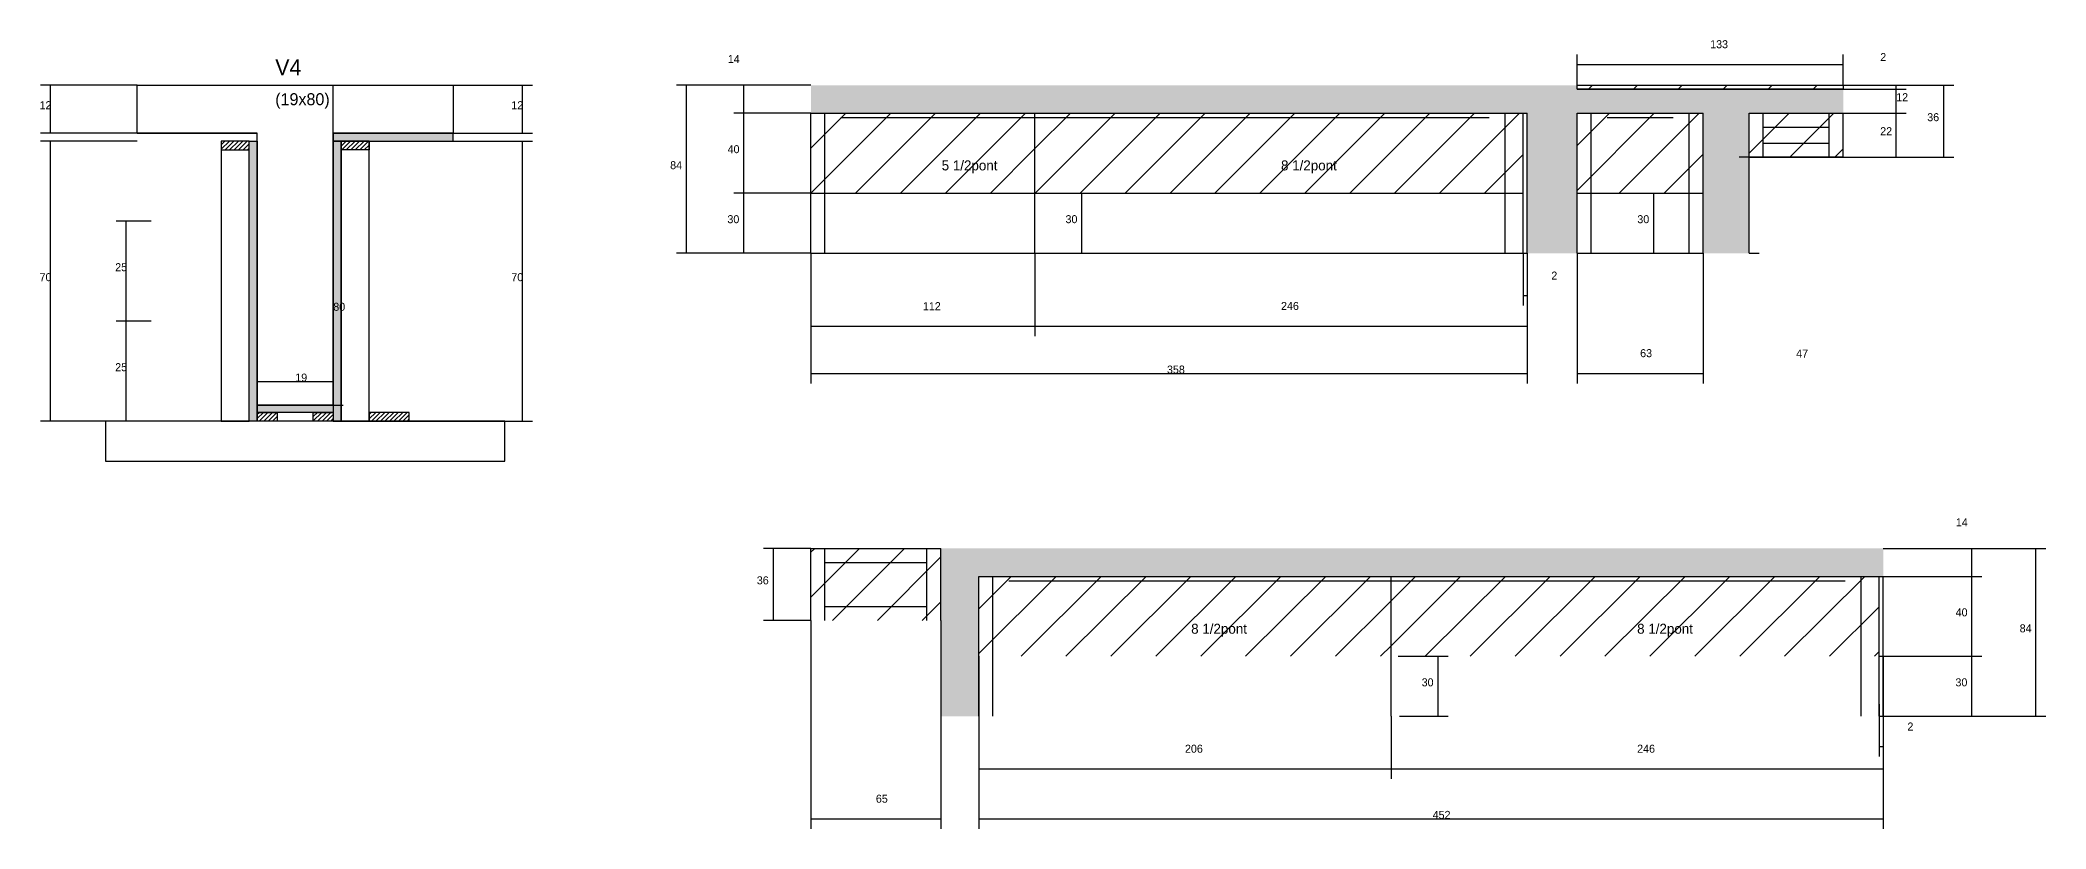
# Model space of a CAD drawing. Header units: metres. Extents: x 132664 to 134957, y 32610 to 34025.
# Drawn here: x 133954 to 134957, y 33555 to 33949 of the extents above; entities that cross this region are included whole.
import ezdxf

# ---------------------------------------------------------------- set-up
doc = ezdxf.new("R2010")
doc.units = ezdxf.units.M
for name, color, linetype in [('CONCRETO', 251, 'Continuous'), ('COTA', 4, 'Continuous'), ('Cota Seção (2x)', 4, 'Continuous'), ('Hachura', 253, 'Continuous'), ('Madeira', 126, 'Continuous'), ('NOMENCLATURA', 7, 'Continuous'), ('Painéis', 200, 'Continuous'), ('SARR_2.2x7', 40, 'Continuous'), ('Texto Seção', 7, 'Continuous')]:
    doc.layers.add(name, color=color, linetype=linetype)

msp = doc.modelspace()

# ---------------------------------------------------------------- hatches: boundary and pattern name
at = {"layer": 'COTA'}
h = msp.add_hatch(dxfattribs=at)
h.set_pattern_fill('AR-CONC', scale=0.03)
h.paths.add_polyline_path([(134722.3, 33912.6), (134785.3, 33912.6), (134785.3, 33842.6), (134808.3, 33842.6), (134808.3, 33890.6), (134808.3, 33912.6), (134855.3, 33912.6), (134855.3, 33924.6), (134722.3, 33924.6), (134722.3, 33926.6), (134339.3, 33926.6), (134339.3, 33912.6), (134697.3, 33912.6), (134697.3, 33842.6), (134722.3, 33842.6)])
h = msp.add_hatch(dxfattribs=at)
h.set_pattern_fill('AR-CONC', scale=0.03)
h.paths.add_polyline_path([(134423.3, 33681), (134875.3, 33681), (134875.3, 33695), (134404.3, 33695), (134404.3, 33659), (134404.3, 33611), (134423.3, 33611)])
at = {"layer": 'Hachura'}
h = msp.add_hatch(dxfattribs=at)
h.set_pattern_fill('ANSI31', scale=5)
h.paths.add_polyline_path([(134855.3, 33924.6), (134855.3, 33926.6), (134722.3, 33926.6), (134722.3, 33924.6)])
h = msp.add_hatch(dxfattribs=at)
h.set_pattern_fill('ANSI31', scale=5)
h.paths.add_polyline_path([(134451.3, 33872.6), (134451.3, 33912.6), (134339.3, 33912.6), (134339.3, 33872.6)])
h = msp.add_hatch(dxfattribs=at)
h.set_pattern_fill('ANSI31', scale=5)
h.paths.add_polyline_path([(134339.3, 33912.6), (134339.3, 33872.6), (134451.3, 33872.6), (134451.3, 33912.6)])
h = msp.add_hatch(dxfattribs=at)
h.set_pattern_fill('ANSI31', scale=5)
h.paths.add_polyline_path([(134451.3, 33912.6), (134451.3, 33872.6), (134695.3, 33872.6), (134695.3, 33912.6)])
h = msp.add_hatch(dxfattribs=at)
h.set_pattern_fill('ANSI31', scale=5)
h.paths.add_polyline_path([(134695.3, 33872.6), (134695.3, 33912.6), (134451.3, 33912.6), (134451.3, 33872.6)])
h = msp.add_hatch(dxfattribs=at)
h.set_pattern_fill('ANSI31', scale=5)
h.paths.add_polyline_path([(134785.3, 33872.6), (134785.3, 33912.6), (134722.3, 33912.6), (134722.3, 33872.6)])
h = msp.add_hatch(dxfattribs=at)
h.set_pattern_fill('ANSI31', scale=5)
h.paths.add_polyline_path([(134722.3, 33872.6), (134785.3, 33872.6), (134785.3, 33912.6), (134722.3, 33912.6)])
h = msp.add_hatch(dxfattribs=at)
h.set_pattern_fill('ANSI31', scale=5)
h.paths.add_polyline_path([(134855.3, 33890.6), (134855.3, 33912.6), (134808.3, 33912.6), (134808.3, 33890.6)])
h = msp.add_hatch(dxfattribs=at)
h.set_pattern_fill('ANSI31', scale=5)
h.paths.add_polyline_path([(134855.3, 33890.6), (134855.3, 33912.6), (134808.3, 33912.6), (134808.3, 33890.6)])
h = msp.add_hatch(dxfattribs=at)
h.set_pattern_fill('ANSI31', scale=0.5)
h.paths.add_polyline_path([(134044.6, 33898.6), (134044.6, 33894.2), (134044.6, 33894.2), (134058.6, 33894.2), (134058.6, 33894.2), (134058.6, 33898.6), (134058.6, 33898.6), (134044.6, 33898.6)])
h = msp.add_hatch(color=8, dxfattribs=at)
h.dxf.hatch_style = 1
h.paths.add_polyline_path([(134058.6, 33898.6), (134062.6, 33898.6), (134062.6, 33898.6), (134062.6, 33758.6), (134062.6, 33758.6), (134058.6, 33758.6), (134058.6, 33758.6), (134058.6, 33898.6)])
h = msp.add_hatch(color=8, dxfattribs=at)
h.dxf.hatch_style = 1
h.paths.add_polyline_path([(134160.6, 33898.6), (134160.6, 33902.6), (134160.6, 33902.6), (134100.6, 33902.6), (134100.6, 33902.6), (134100.6, 33898.6), (134100.6, 33898.6), (134160.6, 33898.6)])
h = msp.add_hatch(color=8, dxfattribs=at)
h.dxf.hatch_style = 1
h.paths.add_polyline_path([(134104.6, 33898.6), (134100.6, 33898.6), (134100.6, 33898.6), (134100.6, 33758.6), (134100.6, 33758.6), (134104.6, 33758.6), (134104.6, 33758.6), (134104.6, 33898.6)])
h = msp.add_hatch(dxfattribs=at)
h.set_pattern_fill('ANSI31', scale=0.5)
h.paths.add_polyline_path([(134118.6, 33898.6), (134118.6, 33894.2), (134118.6, 33894.2), (134104.6, 33894.2), (134104.6, 33894.2), (134104.6, 33898.6), (134104.6, 33898.6), (134118.6, 33898.6)])
h = msp.add_hatch(color=8, dxfattribs=at)
h.dxf.hatch_style = 1
h.paths.add_polyline_path([(134062.6, 33763), (134062.6, 33766.6), (134062.6, 33766.6), (134100.6, 33766.6), (134100.6, 33766.6), (134100.6, 33763), (134100.6, 33763), (134062.6, 33763)])
h = msp.add_hatch(dxfattribs=at)
h.set_pattern_fill('ANSI31', scale=0.5)
h.paths.add_polyline_path([(134062.6, 33758.6), (134062.6, 33763), (134062.6, 33763), (134072.6, 33763), (134072.6, 33763), (134072.6, 33758.6), (134072.6, 33758.6), (134062.6, 33758.6)])
h = msp.add_hatch(dxfattribs=at)
h.set_pattern_fill('ANSI31', scale=0.5)
h.paths.add_polyline_path([(134090.6, 33758.6), (134090.6, 33763), (134090.6, 33763), (134100.6, 33763), (134100.6, 33763), (134100.6, 33758.6), (134100.6, 33758.6), (134090.6, 33758.6)])
h = msp.add_hatch(dxfattribs=at)
h.set_pattern_fill('ANSI31', scale=0.5)
h.paths.add_polyline_path([(134138.6, 33758.6), (134138.6, 33763), (134138.6, 33763), (134118.6, 33763), (134118.6, 33763), (134118.6, 33758.6), (134118.6, 33758.6), (134138.6, 33758.6)])
h = msp.add_hatch(dxfattribs=at)
h.set_pattern_fill('ANSI31', scale=5)
h.paths.add_polyline_path([(134404.3, 33695), (134339.3, 33695), (134339.3, 33659), (134404.3, 33659)])
h = msp.add_hatch(dxfattribs=at)
h.set_pattern_fill('ANSI31', scale=5)
h.paths.add_polyline_path([(134629.3, 33641), (134629.3, 33681), (134423.3, 33681), (134423.3, 33641)])
h = msp.add_hatch(dxfattribs=at)
h.set_pattern_fill('ANSI31', scale=5)
h.paths.add_polyline_path([(134873.3, 33641), (134873.3, 33681), (134629.3, 33681), (134629.3, 33641)])

# ---------------------------------------------------------------- linework, layer by layer
at = {"layer": 'CONCRETO'}
msp.add_lwpolyline([(134100.6, 33902.6), (134100.6, 33892.6), (134100.6, 33766.6), (134062.6, 33766.6), (134062.6, 33902.6), (134002.6, 33902.6), (134002.6, 33926.6), (134100.6, 33926.6), (134160.6, 33926.6), (134160.6, 33902.6)], close=True, dxfattribs=at)
at = {"layer": 'COTA'}
for p, q in [((134722.3, 33926.6), (134722.3, 33941.9)), ((134722.3, 33936.9), (134855.3, 33936.9)), ((134855.3, 33926.6), (134855.3, 33941.9)), ((134002.6, 33926.6), (133954.3, 33926.6)), ((133959.3, 33902.6), (133959.3, 33926.6)), ((134160.6, 33926.6), (134200.1, 33926.6)), ((134195.1, 33902.6), (134195.1, 33926.6)), ((134339.3, 33926.6), (134272.1, 33926.6)), ((134277.1, 33842.6), (134277.1, 33926.6)), ((134339.3, 33926.6), (134300.8, 33926.6)), ((134305.8, 33912.6), (134305.8, 33926.6)), ((134855.3, 33926.6), (134886.8, 33926.6)), ((134855.3, 33926.6), (134910.6, 33926.6)), ((134881.8, 33924.6), (134881.8, 33926.6)), ((134905.6, 33890.6), (134905.6, 33926.6)), ((134855.3, 33924.6), (134886.8, 33924.6)), ((134855.3, 33924.6), (134886.8, 33924.6)), ((134881.8, 33912.6), (134881.8, 33924.6)), ((134339.3, 33912.6), (134300.8, 33912.6)), ((134339.3, 33912.6), (134300.8, 33912.6)), ((134305.8, 33872.6), (134305.8, 33912.6)), ((134855.3, 33912.6), (134886.8, 33912.6)), ((134855.3, 33912.6), (134886.8, 33912.6)), ((134881.8, 33890.6), (134881.8, 33912.6)), ((134002.6, 33902.6), (133954.3, 33902.6)), ((134002.6, 33898.6), (133954.3, 33898.6)), ((133959.3, 33758.6), (133959.3, 33898.6)), ((134118.6, 33898.6), (134200.1, 33898.6)), ((134160.6, 33902.6), (134200.1, 33902.6)), ((134195.1, 33758.6), (134195.1, 33898.6)), ((134855.3, 33890.6), (134803.3, 33890.6)), ((134808.3, 33842.6), (134808.3, 33890.6)), ((134855.3, 33890.6), (134886.8, 33890.6)), ((134855.3, 33890.6), (134910.6, 33890.6)), ((134339.3, 33872.6), (134300.8, 33872.6)), ((134339.3, 33872.6), (134300.8, 33872.6)), ((134305.8, 33842.6), (134305.8, 33872.6)), ((134454.8, 33872.6), (134479.8, 33872.6)), ((134474.8, 33842.6), (134474.8, 33872.6)), ((134753.8, 33872.6), (134765.6, 33872.6)), ((134760.6, 33842.6), (134760.6, 33872.6)), ((134009.6, 33858.6), (133992.1, 33858.6)), ((133997.1, 33808.6), (133997.1, 33858.6)), ((134339.3, 33842.6), (134272.1, 33842.6)), ((134339.3, 33842.6), (134300.8, 33842.6)), ((134339.3, 33842.6), (134339.3, 33801.1)), ((134339.3, 33842.6), (134339.3, 33777.4)), ((134451.3, 33842.6), (134451.3, 33801.1)), ((134451.3, 33842.6), (134451.3, 33801.1)), ((134455.6, 33842.6), (134479.8, 33842.6)), ((134695.3, 33842.6), (134695.3, 33816.4)), ((134697.3, 33842.6), (134697.3, 33801.1)), ((134697.3, 33842.6), (134697.3, 33777.4)), ((134697.3, 33842.6), (134697.3, 33816.4)), ((134722.3, 33842.6), (134722.3, 33777.4)), ((134753.8, 33842.6), (134765.6, 33842.6)), ((134785.3, 33842.6), (134785.3, 33777.4)), ((134808.3, 33842.6), (134813.3, 33842.6)), ((134695.3, 33821.4), (134697.3, 33821.4)), ((134009.6, 33808.6), (133992.1, 33808.6)), ((134009.6, 33808.6), (133992.1, 33808.6)), ((133997.1, 33758.6), (133997.1, 33808.6)), ((134339.3, 33806.1), (134451.3, 33806.1)), ((134451.3, 33806.1), (134697.3, 33806.1)), ((134339.3, 33782.4), (134697.3, 33782.4)), ((134722.3, 33782.4), (134785.3, 33782.4)), ((134024.6, 33758.6), (133954.3, 33758.6)), ((134009.6, 33758.6), (133992.1, 33758.6)), ((134138.6, 33758.6), (134200.1, 33758.6)), ((134339.3, 33695), (134315.6, 33695)), ((134320.6, 33659), (134320.6, 33695)), ((134875.3, 33695), (134924.6, 33695)), ((134875.3, 33695), (134956.6, 33695)), ((134919.6, 33681), (134919.6, 33695)), ((134951.6, 33611), (134951.6, 33695)), ((134875.3, 33681), (134924.6, 33681)), ((134875.3, 33681), (134924.6, 33681)), ((134919.6, 33641), (134919.6, 33681)), ((134339.3, 33659), (134315.6, 33659)), ((134339.3, 33659), (134339.3, 33554.7)), ((134404.3, 33659), (134404.3, 33554.7)), ((134423.3, 33641), (134423.3, 33579.7)), ((134423.3, 33641), (134423.3, 33554.7)), ((134632.8, 33641), (134657.8, 33641)), ((134652.8, 33611), (134652.8, 33641)), ((134873.3, 33641), (134924.6, 33641)), ((134875.3, 33641), (134875.3, 33579.7)), ((134875.3, 33641), (134875.3, 33554.7)), ((134875.3, 33641), (134924.6, 33641)), ((134919.6, 33611), (134919.6, 33641)), ((134873.3, 33617.1), (134873.3, 33590.9)), ((134875.3, 33617.1), (134875.3, 33590.9)), ((134629.3, 33611), (134629.3, 33579.7)), ((134629.3, 33611), (134629.3, 33579.7)), ((134633.6, 33611), (134657.8, 33611)), ((134873.3, 33611), (134956.6, 33611)), ((134875.3, 33611), (134924.6, 33611)), ((134873.3, 33595.9), (134875.3, 33595.9)), ((134423.3, 33584.7), (134629.3, 33584.7)), ((134629.3, 33584.7), (134875.3, 33584.7)), ((134339.3, 33559.7), (134404.3, 33559.7)), ((134423.3, 33559.7), (134875.3, 33559.7))]:
    msp.add_line(p, q, dxfattribs=at)
at = {"layer": 'Cota Seção (2x)'}
for p, q in [((134062.6, 33926.6), (134105.6, 33926.6)), ((134100.6, 33766.6), (134100.6, 33926.6)), ((134062.6, 33766.6), (134062.6, 33783.4)), ((134062.6, 33778.4), (134100.6, 33778.4)), ((134100.6, 33766.6), (134100.6, 33783.4)), ((134062.6, 33766.6), (134105.6, 33766.6))]:
    msp.add_line(p, q, dxfattribs=at)
at = {"layer": 'Madeira'}
for points in [[(134044.6, 33898.6), (134044.6, 33894.2), (134058.6, 33894.2), (134058.6, 33898.6)], [(134044.6, 33758.6), (134058.6, 33758.6), (134058.6, 33898.6), (134044.6, 33898.6)], [(134118.6, 33898.6), (134118.6, 33894.2), (134104.6, 33894.2), (134104.6, 33898.6)], [(134118.6, 33898.6), (134104.6, 33898.6), (134104.6, 33758.6), (134118.6, 33758.6)], [(133986.8, 33738.6), (134186.4, 33738.6), (134186.4, 33758.6), (133986.8, 33758.6)], [(134062.6, 33758.6), (134062.6, 33763), (134072.6, 33763), (134072.6, 33758.6)], [(134090.6, 33758.6), (134090.6, 33763), (134100.6, 33763), (134100.6, 33758.6)], [(134138.6, 33758.6), (134138.6, 33763), (134118.6, 33763), (134118.6, 33758.6)]]:
    msp.add_lwpolyline(points, close=True, dxfattribs=at)
at = {"layer": 'Painéis'}
for p, q in [((134722.3, 33926.6), (134855.3, 33926.6)), ((134722.3, 33924.6), (134855.3, 33924.6)), ((134339.3, 33912.6), (134697.3, 33912.6)), ((134339.3, 33842.6), (134339.3, 33912.6)), ((134451.3, 33842.6), (134451.3, 33912.6)), ((134695.3, 33842.6), (134695.3, 33912.6)), ((134697.3, 33842.6), (134697.3, 33912.6)), ((134722.3, 33912.6), (134785.3, 33912.6)), ((134722.3, 33842.6), (134722.3, 33912.6)), ((134785.3, 33842.6), (134785.3, 33912.6)), ((134808.3, 33912.6), (134855.3, 33912.6)), ((134808.3, 33890.6), (134808.3, 33912.6)), ((134855.3, 33890.6), (134855.3, 33912.6)), ((134002.6, 33902.6), (134062.6, 33902.6)), ((134100.6, 33902.6), (134160.6, 33902.6)), ((134808.3, 33890.6), (134855.3, 33890.6)), ((134339.3, 33872.6), (134695.3, 33872.6)), ((134722.3, 33872.6), (134785.3, 33872.6)), ((134339.3, 33842.6), (134697.3, 33842.6)), ((134722.3, 33842.6), (134785.3, 33842.6)), ((134062.6, 33766.6), (134100.6, 33766.6)), ((134339.3, 33695), (134404.3, 33695)), ((134339.3, 33659), (134339.3, 33695)), ((134404.3, 33659), (134404.3, 33695)), ((134423.3, 33681), (134875.3, 33681)), ((134423.3, 33611), (134423.3, 33681)), ((134629.3, 33611), (134629.3, 33681)), ((134873.3, 33611), (134873.3, 33681)), ((134875.3, 33611), (134875.3, 33681))]:
    msp.add_line(p, q, dxfattribs=at)
for points in [[(134722.3, 33926.6), (134855.3, 33926.6), (134855.3, 33924.6), (134722.3, 33924.6)], [(134058.6, 33898.6), (134062.6, 33898.6), (134062.6, 33758.6), (134058.6, 33758.6)], [(134160.6, 33898.6), (134160.6, 33902.6), (134100.6, 33902.6), (134100.6, 33898.6)], [(134104.6, 33898.6), (134100.6, 33898.6), (134100.6, 33758.6), (134104.6, 33758.6)], [(134062.6, 33763), (134062.6, 33766.6), (134100.6, 33766.6), (134100.6, 33763)]]:
    msp.add_lwpolyline(points, close=True, dxfattribs=at)
at = {"layer": 'SARR_2.2x7'}
for p, q in [((134346.3, 33872.6), (134346.3, 33912.6)), ((134354.3, 33910.4), (134451.3, 33910.4)), ((134451.3, 33910.4), (134678.3, 33910.4)), ((134686.3, 33872.6), (134686.3, 33912.6)), ((134729.3, 33872.6), (134729.3, 33912.6)), ((134737.3, 33910.4), (134770.3, 33910.4)), ((134778.3, 33872.6), (134778.3, 33912.6)), ((134815.3, 33890.6), (134815.3, 33912.6)), ((134815.3, 33905.6), (134848.3, 33905.6)), ((134848.3, 33890.6), (134848.3, 33912.6)), ((134815.3, 33897.6), (134848.3, 33897.6)), ((134346.3, 33842.6), (134346.3, 33872.6)), ((134686.3, 33842.6), (134686.3, 33872.6)), ((134729.3, 33842.6), (134729.3, 33872.6)), ((134778.3, 33842.6), (134778.3, 33872.6)), ((134346.3, 33659), (134346.3, 33695)), ((134397.3, 33659), (134397.3, 33695)), ((134346.3, 33688), (134397.3, 33688)), ((134430.3, 33641), (134430.3, 33681)), ((134438.3, 33678.8), (134629.3, 33678.8)), ((134629.3, 33678.8), (134856.3, 33678.8)), ((134864.3, 33641), (134864.3, 33681)), ((134346.3, 33666), (134397.3, 33666)), ((134430.3, 33611), (134430.3, 33641)), ((134864.3, 33611), (134864.3, 33641))]:
    msp.add_line(p, q, dxfattribs=at)

# ---------------------------------------------------------------- texts
at = {"layer": 'COTA'}
for s, p in [('133', (134788.8, 33945.1)), ('14', (134297.8, 33937.7)), ('2', (134873.8, 33938.7)), ('12', (133953.8, 33914.6)), ('12', (134189.6, 33914.6)), ('12', (134881.8, 33918.6)), ('22', (134873.8, 33901.6)), ('36', (134897.3, 33908.6)), ('40', (134297.7, 33892.6)), ('84', (134269, 33884.6)), ('30', (134297.6, 33857.6)), ('30', (134466.6, 33857.6)), ('30', (134752.4, 33857.6)), ('25', (133991.6, 33833.6)), ('70', (133953.8, 33828.6)), ('70', (134189.6, 33828.6)), ('2', (134709.4, 33829.4)), ('112', (134395.3, 33814.1)), ('246', (134574.3, 33814.2)), ('25', (133991.6, 33783.6)), ('358', (134517.3, 33782.4)), ('63', (134753.8, 33790.6)), ('47', (134831.8, 33790.4)), ('14', (134911.6, 33706)), ('36', (134312.3, 33677)), ('40', (134911.5, 33661)), ('84', (134943.5, 33653)), ('30', (134644.6, 33626)), ('30', (134911.4, 33626)), ('2', (134887.4, 33603.9)), ('206', (134526.3, 33592.8)), ('246', (134752.3, 33592.8)), ('65', (134371.8, 33567.8)), ('452', (134650.1, 33559.7))]:
    msp.add_text(s, height=4, dxfattribs=at).set_placement(p)
at = {"layer": 'Cota Seção (2x)'}
for s, p in [('80', (134100.6, 33813.8)), ('19', (134081.6, 33778.4))]:
    msp.add_text(s, height=4, dxfattribs=at).set_placement(p)
at = {"layer": 'NOMENCLATURA'}
for s, p in [('5 1/2pont', (134404.7, 33884)), ('8 1/2pont', (134574.3, 33884)), ('8 1/2pont', (134529.4, 33652.3)), ('8 1/2pont', (134752.3, 33652.3))]:
    msp.add_text(s, height=5, dxfattribs=at).set_placement(p)
at = {"layer": 'Texto Seção'}
for s, height, p in [('V4', 8, (134071.6, 33931.6)), ('(19x80)', 6, (134071.6, 33916.6))]:
    msp.add_text(s, height=height, dxfattribs=at).set_placement(p)

doc.saveas('drawing.dxf')
